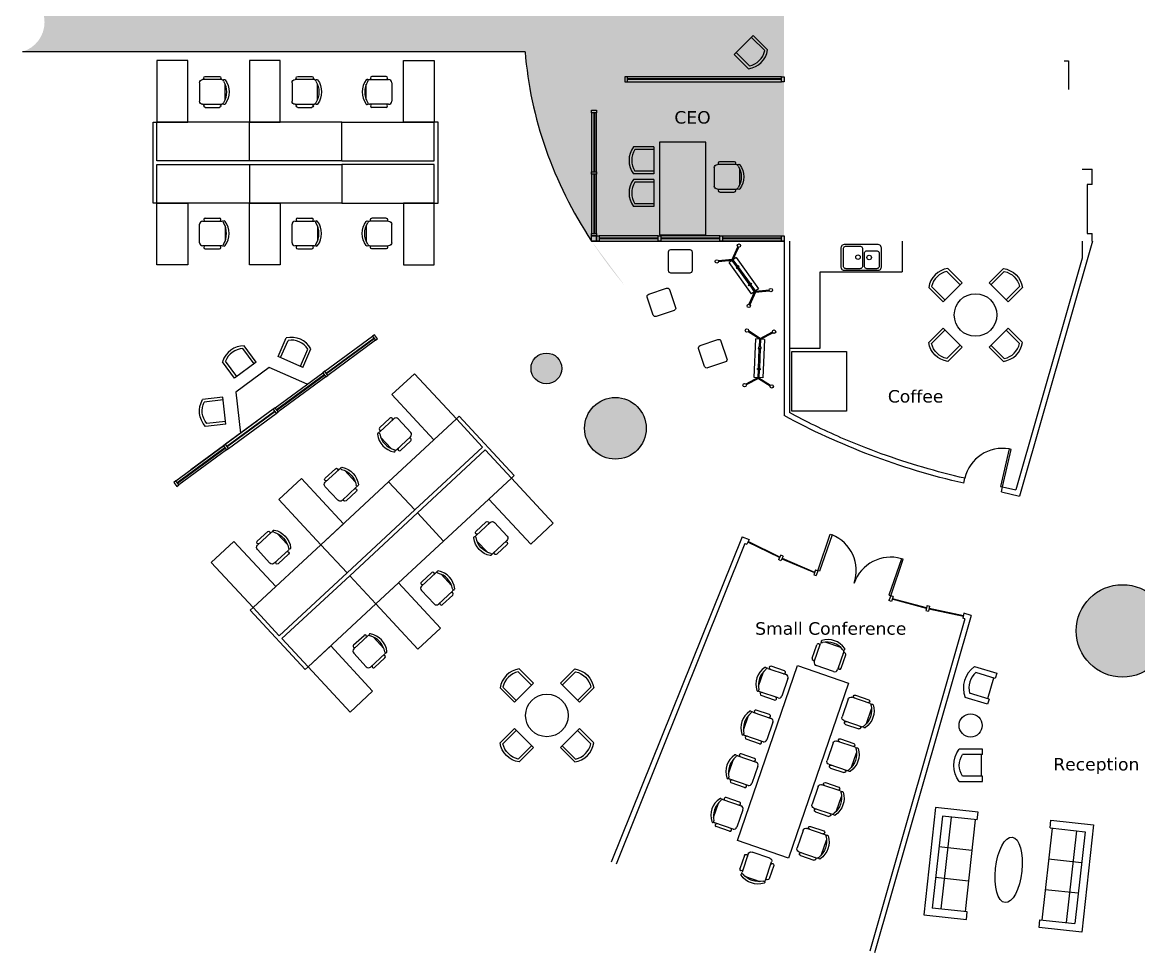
# Model space of a CAD drawing. Header units: inches. Extents: x -869 to 827, y -725 to 725.
# Drawn here: x -869 to 0, y -725 to 0 of the extents above; entities that cross this region are included whole.
import ezdxf
from ezdxf.enums import TextEntityAlignment as Align

# ---------------------------------------------------------------- set-up
doc = ezdxf.new("R2010")
doc.units = ezdxf.units.IN
doc.header["$LTSCALE"] = 48
doc.header["$MEASUREMENT"] = 0
doc.layers.get('0').update_dxf_attribs({"linetype": 'CONTINUOUS'})
for name, color, linetype in [('A-door', 3, 'CONTINUOUS'), ('A-eqpt', 181, 'CONTINUOUS'), ('A-flor-patn', 5, 'CONTINUOUS'), ('A-mlwk', 30, 'CONTINUOUS'), ('A-note', 7, 'CONTINUOUS'), ('A-plbg-fixt', 3, 'CONTINUOUS'), ('A-wall', 1, 'CONTINUOUS')]:
    doc.layers.add(name, color=color, linetype=linetype)
for name, color, linetype, true_color in [('A-flor-fill', 7, 'CONTINUOUS', 0xe8eafd), ('A-furn', 7, 'CONTINUOUS', 0x007300), ('A-furn-glass', 7, 'CONTINUOUS', 0x009494), ('A-furn-syst', 7, 'CONTINUOUS', 0x850000)]:
    doc.layers.add(name, color=color, linetype=linetype, true_color=true_color)
doc.styles.add('Title', font='verdana.ttf')

# ---------------------------------------------------------------- blocks, each defined once
blk = doc.blocks.new('Sofa')
at = {"linetype": 'Continuous'}
for p, q in [((-36.000027, -34.00000000000394), (-36.000027, -6.597081427743511)), ((-12.00002000000001, -32.44210000000393), (-12.00003, -6.597100000003898)), ((11.99997, -32.44210000000393), (11.99997999999999, -6.597100000003898)), ((35.99997999999999, -34.00000000000394), (35.99997999999999, -6.597109286132735)), ((-35.999844, -13.38190000000397), (35.99979999999999, -13.38190000000397)), ((-36.000027, -32.44210000000393), (35.99997999999999, -32.44210000000393))]:
    blk.add_line(p, q, dxfattribs=at)
blk.add_line((-36.00002700000001, -6.597081427743512), (35.99997999999999, -6.597109286132738))
blk.add_lwpolyline([(-36.000027, -34.00000000000394), (-42.000027, -34.00000000000394), (-42.000027, -0.5970791062108489), (41.99998000000001, -0.5971116076644986), (41.99997999999999, -34.00000000000394), (35.99997999999999, -34.00000000000394)], dxfattribs=at)
blk = doc.blocks.new('OfficeChair')
at = {"color": 0}
for p, q in [((-9.599999999999909, 2.400000000000091), (-9.599999999999909, 17.40000000000009)), ((-5.952091793397813, 19.79999999999995), (5.952091793397813, 19.79999999999995)), ((9.599999999999909, 17.40000000000009), (9.599999999999909, 2.400000000000091)), ((-12, 4.400000000000091), (-12, 15.40000000000009)), ((12, 4.400000000000091), (12, 15.40000000000009)), ((7.199999999999818, 0), (-7.199999999999818, 0))]:
    blk.add_line(p, q, dxfattribs=at)
for centre, radius, start, end in [((-8.93427515625126, 19.21854397323614), 0.8634848993067097, 126.1745029890212, 306.1745029890212), ((-7.199999999999818, 17.40000000000009), 2.4, 153.7164312021626, 180), ((0, 7), 16, 53.8254970109788, 126.1745029890212), ((0, 5.258873381212197), 15.71215325983861, 57.57575250459609, 122.4242474954039), ((8.93427515625126, 19.21854397323614), 0.8634848993067097, 233.8254970109788, 53.8254970109788), ((7.199999999999818, 17.40000000000009), 2.4, 0, 26.28356879783745), ((-10.80000000000018, 15.40000000000009), 1.2, 0, 180), ((10.80000000000018, 15.40000000000009), 1.2, 0, 180), ((-10.80000000000018, 4.400000000000091), 1.2, 180, 0), ((-7.199999999999818, 2.400000000000091), 2.4, 180, 270), ((7.199999999999818, 2.400000000000091), 2.4, 270, 0), ((10.80000000000018, 4.400000000000091), 1.2, 180, 0)]:
    blk.add_arc(centre, radius, start, end, dxfattribs=at)
blk = doc.blocks.new('CoffeeChair')
at = {"linetype": 'Continuous'}
for p, q in [((-10.49999999978263, -6.756363620752381e-05), (-10.50010151138667, 15.77575360218032)), ((-8.399999999825923, -5.405090894328168e-05), (-8.400094464599533, 14.68062594878722)), ((8.399999999826377, 5.405090894328168e-05), (8.399905535052767, 14.68073405060511)), ((10.49999999978286, 6.756363620752381e-05), (10.4998984887593, 15.77579851126859)), ((10.49999999978286, 6.756363620752381e-05), (-10.49999999978263, -6.756363620752381e-05))]:
    blk.add_line(p, q, dxfattribs=at)
for radius, start, end in [(17.54929558892543, 53.25083670738347, 126.7494083498814), (15.44929558892548, 57.06374148575811, 122.9369358688072)]:
    blk.add_arc((-7.144025016714295e-05, 1.714205174906283), radius, start, end, dxfattribs=at)
blk = doc.blocks.new('Armchair')
at = {"linetype": 'Continuous'}
for p, q in [((-8.400000000000091, -1.090599999999995), (-8.400000000000091, 14.68068000000017)), ((8.400000000000091, -1.090599999999995), (8.400000000000091, 14.68068000000017)), ((-8.400000000000091, 0), (8.400000000000091, 0))]:
    blk.add_line(p, q, dxfattribs=at)
for points in [[(-8.399999999999864, -1.090600000000222), (-12.59999999999991, -1.090600000000222), (-12.59999999999991, 17.10940000000005)], [(12.60000000000014, 17.10940000000005), (12.60000000000014, -1.090600000000222), (8.400000000000091, -1.090600000000222)]]:
    blk.add_lwpolyline(points, dxfattribs=at)
for centre, radius, start, end in [((1.415871179233363e-05, 0.7710485230256836), 20.63253188985312, 52.36092215948872, 127.6390757890341), ((6.040997072886967e-05, 1.71420517533079), 15.44929558892548, 57.0634328084535, 122.9366271914925)]:
    blk.add_arc(centre, radius, start, end, dxfattribs=at)
blk = doc.blocks.new('Sink')
for points in [[(-13, 20.5), (13, 20.5), (13.64701334635447, 20.41477457682299), (14.25, 20.1650390625), (14.76774088541697, 19.76774088541674), (15.1650390625, 19.25), (15.41477457682322, 18.64701334635424), (15.5, 18), (15.5, 2.5), (15.41477457682322, 1.852986653645985), (15.1650390625, 1.25), (14.76774088541697, 0.7322591145834849), (14.25, 0.3349609375), (13.64701334635447, 0.08522542317723492), (13, 0), (-13, 0), (-13.64701334635447, 0.08522542317723492), (-14.25, 0.3349609375), (-14.76774088541697, 0.7322591145834849), (-15.1650390625, 1.25), (-15.41477457682322, 1.852986653645985), (-15.5, 2.5), (-15.5, 18), (-15.41477457682322, 18.64701334635424), (-15.1650390625, 19.25), (-14.76774088541697, 19.76774088541674), (-14.25, 20.1650390625), (-13.64701334635447, 20.41477457682299), (-13, 20.5)], [(-11.75, 19), (-1, 19), (-0.4823811848955302, 18.93182373046875), (0, 18.73203531901049), (0.4141845703125, 18.4141845703125), (0.7320353190107198, 18), (0.93182373046875, 17.51761881510424), (1, 17), (1, 3.5), (0.93182373046875, 2.982381184895985), (0.7320353190107198, 2.5), (0.4141845703125, 2.0858154296875), (0, 1.767964680989735), (-0.4823811848955302, 1.56817626953125), (-1, 1.5), (-11.75, 1.5), (-12.26761881510447, 1.56817626953125), (-12.75, 1.767964680989735), (-13.1641845703125, 2.0858154296875), (-13.48203531901072, 2.5), (-13.68182373046875, 2.982381184895985), (-13.75, 3.5), (-13.75, 17), (-13.68182373046875, 17.51761881510424), (-13.48203531901072, 18), (-13.1641845703125, 18.4141845703125), (-12.75, 18.73203531901049), (-12.26761881510447, 18.93182373046875), (-11.75, 19)], [(4.5, 15.5), (12, 15.5), (12.51761881510447, 15.43182373046875), (13, 15.23203531901049), (13.4141845703125, 14.9141845703125), (13.73203531901072, 14.5), (13.93182373046875, 14.01761881510424), (14, 13.5), (14, 3.5), (13.93182373046875, 2.982381184895985), (13.73203531901072, 2.5), (13.4141845703125, 2.0858154296875), (13, 1.767964680989735), (12.51761881510447, 1.56817626953125), (12, 1.5), (4.5, 1.5), (3.98238118489553, 1.56817626953125), (3.5, 1.767964680989735), (3.0858154296875, 2.0858154296875), (2.76796468098928, 2.5), (2.56817626953125, 2.982381184895985), (2.5, 3.5), (2.5, 13.5), (2.56817626953125, 14.01761881510424), (2.76796468098928, 14.5), (3.0858154296875, 14.9141845703125), (3.5, 15.23203531901049), (3.98238118489553, 15.43182373046875), (4.5, 15.5)]]:
    blk.add_lwpolyline(points)
for centre in [(-2.5, 10.5), (6.25, 10.25)]:
    blk.add_circle(centre, 1.75)
blk = doc.blocks.new('*U9')
at = {"layer": 'A-furn', "rotation": 71.06153186498028}
blk.add_blockref('OfficeChair', (-23.40146930598979, 8.029671185701659), dxfattribs=at)
at = {"layer": 'A-furn', "xscale": -1, "rotation": 251.0615318649803}
blk.add_blockref('OfficeChair', (23.40146930598991, -8.029671185701432), dxfattribs=at)
blk = doc.blocks.new('*U10')
at = {"layer": 'A-wall', "color": 0, "linetype": 'ByBlock', "lineweight": -2, "transparency": 16777216}
for p in [(35.05167461198751, 102.1537082385919), (23.36778307465834, 68.10247215906125), (11.68389153732917, 34.05123607953063), (0, 0)]:
    blk.add_blockref('*U9', p, dxfattribs=at)

msp = doc.modelspace()

# ---------------------------------------------------------------- hatches: boundary and pattern name
at = {"layer": 'A-flor-fill'}
h = msp.add_hatch(color=256, dxfattribs=at)
h.dxf.hatch_style = 1
h.paths.add_polyline_path([(408.8158924700983, 472.9522320462984, 1), (360.8158924700983, 472.9522320462984, 1)])
h.paths.add_polyline_path([(754.5341350955423, 50.68856842879995, 1), (826.5341350955423, 50.68856842879995, 1)])
h.paths.add_polyline_path([(632.8686503974168, -46.02776108874195, 1), (584.8686503974168, -46.02776108874195, 1)])
h.paths.add_polyline_path([(36.0436721281967, 363.7764024908893, 1), (-35.9563278718033, 363.7764024908893, 1)])
h.paths.add_polyline_path([(43.89659783454954, -299.3457783371796, 1), (19.89659783454954, -299.3457783371796, 1)])
h.paths.add_polyline_path([(288.4391062746909, -391.021444740064, 1), (264.4391062746909, -391.021444740064, 1)])
h.paths.add_polyline_path([(23.43432896479499, -474.1373541453172, 1), (-48.56567103520501, -474.1373541453172, 1)])
h.paths.add_polyline_path([(-383.4213211250612, -316.345926629165, 1), (-431.4213211250612, -316.345926629165, 1)])
h.paths.add_polyline_path([(-449.1458529578399, -269.7051908315782, 1), (-473.1458529578399, -269.7051908315782, 1)])
h.paths.add_polyline_path([(-414.535653006591, 305.5637762283341, 1), (-438.535653006591, 305.5637762283341, 1)])
h.paths.add_polyline_path([(-515.7269743435209, 264.2052791300912, 1), (-443.7269743435209, 264.2052791300912, 1)])
h = msp.add_hatch(color=256, dxfattribs=at)
h.dxf.hatch_style = 1
edge = h.paths.add_edge_path()
edge.add_line((-275.9563377156891, 170.4885437856667), (-426.0436721281975, 170.5269813001246))
edge.add_ellipse((1.328600204087252, 0.0368785408986696), major_axis=(-480.0000003665182, 0), ratio=0.7801877187911285, start_angle=332.9183807886959, end_angle=356.4781850931019)
edge.add_line((-477.7649116826995, 23.04126902492704), (-869.2843524685622, 23.04126911134176))
edge.add_arc((-876, 8.740357770875562e-08), 24, 0, 73.75061869493283, ccw=False)
edge.add_arc((-876, -8.74035812614693e-08), 24, -73.75061869493283, 4.173214165348327e-07, ccw=False)
edge.add_line((-869.2843524685622, -23.04126911134177), (-477.7590840083944, -23.04126919775763))
edge.add_ellipse((1.328600204087252, 0.0368785408986696), major_axis=(-480.0000003665182, 0), ratio=0.7801877187911285, start_angle=363.5331209494697, end_angle=387.0942941384804)
edge.add_line((-425.9953198616619, -170.5269813000969), (-276.043681963183, -170.5653840625438))
edge.add_line((-276.043681963183, -170.5653840625438), (-275.9563377156891, 170.4885437856667))

# ---------------------------------------------------------------- linework, layer by layer
at = {"layer": 'A-door'}
for points in [[(-99.22216011032924, -332.771351300175), (-100.683776714633, -332.434191246158), (-107.4269777949698, -361.6665233322258), (-105.965361190666, -362.0036833862428)], [(-240.1437525011352, -398.864429487202), (-238.7249509978215, -399.3512583012575), (-248.4615272789297, -427.7272883675332), (-249.8803287822435, -427.2404595534776)], [(-183.3207965756297, -418.361908295708), (-184.7395980789439, -417.8750794816524), (-194.4761743600521, -446.2511095479281), (-193.0573728567379, -446.7379383619837)]]:
    msp.add_lwpolyline(points, close=True, dxfattribs=at)
for centre, start, end in [((-105.965361190666, -362.0036833862428), 79.87285339840157, 167.0104481722672), ((-249.8803287822435, -427.2404595534776), 341.0615318649882, 68.19912663892514), ((-193.0573728567379, -446.7379383619837), 73.92393709113561, 161.0615318649882)]:
    msp.add_arc(centre, 30.03747659175118, start, end, dxfattribs=at)
at = {"layer": 'A-eqpt'}
msp.add_lwpolyline([(-270.0146629477022, -256.5993171414934), (-227.3284944064617, -256.5993171414934), (-227.3284944064617, -302.9885074203935), (-270.0146629477022, -302.9885074203935)], close=True, dxfattribs=at)
at = {"layer": 'A-flor-patn'}
for p, q in [((-477.7590840083944, -23.04126919775763), (-869.2843524685622, -23.04126911134176)), ((-425.9953198616619, -170.5269813000969), (-276.043681963183, -170.5653840625438))]:
    msp.add_line(p, q, dxfattribs=at)
for centre, radius in [((-461.1458529578399, -269.7051908315782), 12), ((-407.4213211250612, -316.345926629165), 24), ((-12.56567103520501, -474.1373541453172), 36)]:
    msp.add_circle(centre, radius, dxfattribs=at)
msp.add_ellipse((1.328600204087252, 0.0368785408986696), major_axis=(-480.0000003665182, 0), ratio=0.7801877187911285, start_param=6.344849900619021, end_param=6.756069948399871, dxfattribs=at)
at = {"layer": 'A-furn'}
for p, q in [((-692.4357864177382, -78.0000000151058), (-764.4357864177546, -78.0000000151058)), ((-620.4357864177218, -78.0000000151058), (-692.4357864177382, -78.0000000151058)), ((-692.4357864177382, -108.0000000151049), (-692.4357864177382, -78.0000000151058)), ((-620.4357864177218, -108.0000000151049), (-620.4357864177218, -78.0000000151058)), ((-620.4357864177218, -78.0000000151058), (-548.4357864177055, -78.0000000151058)), ((-620.4357864177218, -108.0000000151049), (-620.4357864177218, -78.0000000151058)), ((-692.4357864177382, -111.0000000151049), (-692.4357864177382, -141.000000015104)), ((-620.4357864177218, -111.0000000151049), (-620.4357864177218, -141.000000015104)), ((-620.4357864177218, -111.0000000151049), (-620.4357864177218, -141.000000015104)), ((-692.4357864177382, -141.000000015104), (-764.4357864177546, -141.000000015104)), ((-620.4357864177218, -141.000000015104), (-692.4357864177382, -141.000000015104)), ((-620.4357864177218, -141.000000015104), (-548.4357864177055, -141.000000015104)), ((-316.535433522637, -184.8296475071957), (-312.1084469564503, -175.0499479063712)), ((-315.8521770259877, -185.1389379205407), (-311.4251904598013, -175.3592383197158)), ((-316.535433522637, -184.8296475071957), (-327.218395101424, -185.8856144790784)), ((-316.4616586294155, -185.5760101972674), (-327.1446202082029, -186.6319771691492)), ((-313.4142506122757, -183.3906488136345), (-318.8995850431274, -187.3242993041731)), ((-301.4166939740649, -211.7035634412898), (-318.8995850431274, -187.3242993041731)), ((-316.4616586294155, -185.5760101972674), (-315.8521770259877, -185.1389379205407)), ((-312.850858120366, -190.6111419159747), (-316.4616586294155, -185.5760101972674)), ((-315.8521770259877, -185.1389379205407), (-312.2413765169381, -190.174069639248)), ((-313.4142506122757, -183.3906488136345), (-295.9313595432141, -207.7699129507512)), ((-311.6526608234431, -190.9950125448977), (-302.5688021594706, -203.6621274332997)), ((-303.178283762898, -204.0991997100264), (-312.2621424268709, -191.4320848216244)), ((-298.9787675603529, -209.9552743343836), (-302.5895680694025, -204.9201426156758)), ((-301.9800864659746, -204.4830703389493), (-298.3692859569251, -209.5182020576572)), ((-295.9313595432141, -207.7699129507512), (-301.4166939740649, -211.7035634412898)), ((-298.3692859569251, -209.5182020576572), (-287.6863243781377, -208.4622350857744)), ((-298.9787675603529, -209.9552743343836), (-303.4057541265388, -219.734973935208)), ((-298.295511063704, -210.2645647477282), (-302.7224976298899, -220.0442643485526)), ((-298.3692859569251, -209.5182020576572), (-298.9787675603529, -209.9552743343836)), ((-298.295511063704, -210.2645647477282), (-287.6125494849166, -209.2085977758456)), ((-295.0643131161578, -246.9130520594615), (-304.1179656138179, -241.1448538320092)), ((-294.6613192540017, -246.2805206791609), (-303.7149717516622, -240.5123224517097)), ((-294.6613192540017, -246.2805206791609), (-285.1390868061344, -241.3239267328768)), ((-294.3150279410493, -246.9457892915079), (-284.792795493182, -241.9891953452234)), ((-299.37094309846, -276.7535101356289), (-298.0614538165942, -246.7821031312744)), ((-291.3178872406138, -247.0767382196948), (-298.0614538165942, -246.7821031312744)), ((-295.334766357952, -253.1031479217952), (-295.0643131161578, -246.9130520594615)), ((-295.0643131161578, -246.9130520594615), (-294.3150279410493, -246.9457892915079)), ((-294.3150279410493, -246.9457892915079), (-294.5854811828431, -253.1358851538419)), ((-291.3178872406138, -247.0767382196948), (-292.6273765224801, -277.0481452240488)), ((-296.0592536523664, -269.6851114942033), (-295.3788618618169, -254.112399629073)), ((-294.6295766867079, -254.1451368611199), (-295.3099684772574, -269.7178487262497)), ((-296.3738023980241, -276.8844590638157), (-305.8960348458909, -281.8410530100998)), ((-296.0275110850712, -277.5497276761623), (-305.5497435329389, -282.5063216224462)), ((-292.6273765224801, -277.0481452240488), (-299.37094309846, -276.7535101356289)), ((-296.3738023980241, -276.8844590638157), (-296.1033491562303, -270.6943632014813)), ((-295.6245172229155, -276.9171962958621), (-296.3738023980241, -276.8844590638157)), ((-296.0275110850712, -277.5497276761623), (-286.9738585874115, -283.3179259036137)), ((-295.3540639811213, -270.727100433528), (-295.6245172229155, -276.9171962958621)), ((-295.6245172229155, -276.9171962958621), (-286.570864725255, -282.6853945233138)), ((-584.0537336786916, -357.9720448033002), (-531.2896694370769, -308.9827242863844)), ((-541.1880782264012, -404.1406010147013), (-488.4240139847864, -355.1512804977855)), ((-584.0537336786916, -357.9720448033002), (-636.8177979203064, -406.9613653202159)), ((-563.6415167966485, -379.957071570634), (-584.0537336786916, -357.9720448033002)), ((-563.6415167966485, -379.957071570634), (-584.0537336786916, -357.9720448033002)), ((-561.6002951084441, -382.1555742473675), (-541.1880782264012, -404.1406010147013)), ((-561.6002951084441, -382.1555742473675), (-541.1880782264012, -404.1406010147013)), ((-636.8177979203064, -406.9613653202159), (-689.5818621619211, -455.9506858371317)), ((-616.4055810382633, -428.9463920875498), (-636.8177979203064, -406.9613653202159)), ((-541.1880782264012, -404.1406010147013), (-593.952142468016, -453.1299215316171)), ((-614.364359350059, -431.1448947642832), (-593.952142468016, -453.1299215316171)), ((-593.952142468016, -453.1299215316171), (-646.7162067096307, -502.1192420485329)), ((-312.4269552134617, -637.4923294751258), (-265.6291041566616, -501.1058636081158)), ((-265.6291041566616, -501.1058636081158), (-225.9026620638757, -514.7370704016665)), ((-225.9026620638757, -514.7370704016665), (-272.7005131206762, -651.123536268677)), ((-272.7005131206762, -651.123536268677), (-312.4269552134617, -637.4923294751258))]:
    msp.add_line(p, q, dxfattribs=at)
for points in [[(-740.4357864177537, -78.0000000151058), (-740.4357864177537, -30.00000001510489), (-764.4357864177546, -30.00000001510489), (-764.4357864177546, -78.0000000151058)], [(-668.4357864177373, -78.0000000151058), (-668.4357864177373, -30.00000001510489), (-692.4357864177382, -30.00000001510489), (-692.4357864177382, -78.0000000151058)], [(-572.4357864177064, -78.0000000151058), (-572.4357864177064, -30.00000001510489), (-548.4357864177055, -30.00000001510489), (-548.4357864177055, -78.0000000151058)], [(-337.0436721281976, -93.5269813001255), (-373.0436721281976, -93.5269813001255), (-373.0436721281976, -165.5269813001246), (-337.0436721281976, -165.5269813001246)], [(-740.4357864177537, -141.000000015104), (-740.4357864177537, -189.0000000151049), (-764.4357864177546, -189.0000000151049), (-764.4357864177546, -141.000000015104)], [(-668.4357864177373, -141.000000015104), (-668.4357864177373, -189.0000000151049), (-692.4357864177382, -189.0000000151049), (-692.4357864177382, -141.000000015104)], [(-572.4357864177064, -141.000000015104), (-572.4357864177064, -189.0000000151049), (-548.4357864177055, -189.0000000151049), (-548.4357864177055, -141.000000015104)], [(-311.0409558540478, -190.5563458449433), (-311.6296715475428, -189.7354029392936), (-313.4625630897613, -191.0498086159291), (-312.8738473962662, -191.8707515215785)], [(-301.9570971900744, -203.2234607333453), (-301.3683814965793, -204.0444036389949), (-303.2012730387974, -205.35880931563), (-303.7899887322933, -204.5378664099808)], [(-293.8775581474597, -254.1779935173577), (-293.8334626435953, -253.1687418100801), (-296.0867848971998, -253.0702912655572), (-296.1308804010641, -254.0795429728355)], [(-548.877690850945, -325.3124977920199), (-581.5372378622154, -290.136454964284), (-563.9492164483472, -273.8066814586485), (-531.2896694370769, -308.9827242863844)], [(-294.5579499380087, -269.7507053824877), (-294.6020454418735, -270.7599570897655), (-296.855367695478, -270.6615065452436), (-296.8112721916136, -269.6522548379653)], [(-619.229776506438, -390.6315918145804), (-651.8893235177085, -355.4555489868445), (-669.4773449315768, -371.7853224924801), (-636.8177979203064, -406.9613653202159)], [(-506.0120353986546, -371.481054003421), (-473.3524883873843, -406.6570968311569), (-455.7644669735161, -390.3273233255214), (-488.4240139847864, -355.1512804977855)], [(-671.9938407480529, -439.6209123314961), (-704.6533877593232, -404.4448695037604), (-722.2414091731915, -420.7746430093958), (-689.5818621619211, -455.9506858371317)], [(-576.3641210541476, -436.8001480259816), (-543.7045740428773, -471.9761908537174), (-561.2925954567455, -488.3059643593529), (-593.952142468016, -453.1299215316171)], [(-629.1281852957625, -485.7894685428973), (-596.4686382844922, -520.9655113706332), (-614.0566596983604, -537.2952848762687), (-646.7162067096307, -502.1192420485329)]]:
    msp.add_lwpolyline(points, close=True, dxfattribs=at)
at = {"layer": 'A-furn', "flags": 128}
for points in [[(-364.2025419939432, -177.1206666860614), (-349.5231546401419, -177.1207611425173, -0.4142135623731023), (-347.6959270746979, -178.9480122231867), (-347.6960215311537, -193.627399576988, -0.41421356237309), (-349.5232726118234, -195.4546271424322), (-364.2026599656247, -195.4545326859763, -0.4142135623731014), (-366.0298875310687, -193.627281605307), (-366.0297930746128, -178.9478942515057, -0.4142135623730911)], [(-381.5184085297806, -211.9328652441613), (-367.6217013190735, -207.2036008413454, -0.4142135623731023), (-365.3032048490181, -208.344732387691), (-360.573940446202, -222.2414395983981, -0.41421356237309), (-361.7150719925476, -224.5599360684539), (-375.6117792032551, -229.2892004712701, -0.4142135623731014), (-377.9302756733105, -228.1480689249245), (-382.6595400761266, -214.2513617142172, -0.4142135623730911)], [(-341.5133055014267, -251.9379682725153), (-327.6165982907196, -247.2087038696993, -0.4142135623731023), (-325.2981018206642, -248.3498354160449), (-320.568837417848, -262.246542626752, -0.41421356237309), (-321.7099689641936, -264.5650390968078), (-335.6066761749012, -269.294303499624, -0.4142135623731014), (-337.9251726449565, -268.1531719532784), (-342.6544370477727, -254.2564647425711, -0.4142135623730911)]]:
    msp.add_lwpolyline(points, format="xyb", close=True, dxfattribs=at)
at = {"layer": 'A-furn'}
for centre, radius in [((-311.245158660799, -174.0521887674831), 1.319390003237898), ((-328.4403491171638, -186.3832271437695), 1.319390003237898), ((-286.3905954691768, -208.7109851111545), 1.319390003237898), ((-303.5857859255416, -221.0420234874409), 1.319390003237898), ((-304.9833182698799, -240.1488845748081), 1.319390003237898), ((-283.8438757999788, -241.0724939780948), 1.319390003237898), ((-306.8449545390945, -282.7577543772281), 1.319390003237898), ((-285.705512069193, -283.6813637805151), 1.319390003237898), ((-130.7749187596746, -547.7662875327505), 9)]:
    msp.add_circle(centre, radius, dxfattribs=at)
msp.add_ellipse((-101.1730184284082, -660.2397440734482), major_axis=(-2.786133200030399, -25.52232042262822), ratio=0.4018112649245928, dxfattribs=at)
at = {"layer": 'A-furn-glass'}
for p, q in [((-278.043672128199, -44.27698130012323), (-398.0436721281976, -44.27698130012459)), ((-278.043672128199, -44.77698130012323), (-398.0436721281976, -44.77698130012459)), ((-424.2936721281976, -70.52698130012459), (-424.2936721281976, -116.5269813001246)), ((-423.7936721281976, -70.52698130012459), (-423.7936721281976, -116.5269813001246)), ((-424.2936721281976, -118.5269813001246), (-424.2936721281976, -164.5269813001246)), ((-423.7936721281976, -118.5269813001246), (-423.7936721281976, -164.5269813001246)), ((-374.0436721281976, -168.2769813001246), (-420.0436721281976, -168.2769813001246)), ((-374.0436721281976, -168.7769813001246), (-420.0436721281976, -168.7769813001246)), ((-326.0436721281976, -168.2769813001246), (-372.0436721281976, -168.2769813001246)), ((-326.0436721281976, -168.7769813001246), (-372.0436721281976, -168.7769813001246)), ((-278.0436721281976, -168.2769813001241), (-324.0436721281976, -168.2769813001246)), ((-278.0436721281976, -168.7769813001241), (-324.0436721281976, -168.7769813001246)), ((-632.7193540450353, -273.2792717608311), (-595.677470364672, -246.0047625368245)), ((-632.4228919882526, -273.6819009312696), (-595.3810083078893, -246.4073917072631)), ((-671.3717544071542, -301.7396292119677), (-634.3298707267904, -274.4651199879615)), ((-671.0752923503715, -302.1422583824067), (-634.0334086700082, -274.8677491584001)), ((-710.0241547692731, -330.1999866631049), (-672.9822710889089, -302.925477439099)), ((-709.7276927124899, -330.6026158335433), (-672.6858090321261, -303.3281066095376)), ((-748.676555131392, -358.6603441142418), (-711.6346714510273, -331.3858348902356)), ((-748.3800930746088, -359.0629732846803), (-711.338209394245, -331.7884640606742)), ((-279.6168649549813, -417.0669222319062), (-304.2060822243002, -405.0177344910825)), ((-279.3968503918332, -416.6179304814221), (-303.9860676611521, -404.5687427405984)), ((-277.8056691753317, -417.9460546581972), (-252.445684565298, -428.7423974048771)), ((-277.6098169503231, -417.4860091104966), (-252.2498323402894, -428.2823518571765)), ((-165.2338970757824, -456.5724461437853), (-191.8799302614479, -449.5241306291853)), ((-165.1060363447472, -456.0890708925994), (-191.7520695304126, -449.0407553779993)), ((-163.2645048170175, -456.9905347782803), (-136.4576562873407, -462.5767144243665)), ((-163.1625028480104, -456.5010497444757), (-136.3556543183335, -462.0872293905619))]:
    msp.add_line(p, q, dxfattribs=at)
at = {"layer": 'A-furn-syst'}
for p, q in [((-278.043672128199, -42.52698130012323), (-398.0436721281976, -42.52698130012459)), ((-398.0436721281976, -46.52698130012459), (-278.043672128199, -46.52698130012459)), ((-767.43578641776, -141.000000015104), (-767.43578641776, -78.0000000151058)), ((-767.43578641776, -78.0000000151058), (-764.43578641776, -78.0000000151058)), ((-764.43578641776, -108.0000000151067), (-764.4357864177596, -78.0000000151058)), ((-545.4357864177, -78.0000000151058), (-548.4357864177, -78.0000000151058)), ((-548.4357864177, -108.0000000151067), (-548.4357864177005, -78.0000000151058)), ((-545.4357864177, -141.000000015104), (-545.4357864177, -78.0000000151058)), ((-426.0436721281976, -70.52698130012459), (-426.0436721281976, -116.5269813001246)), ((-422.0436721281976, -116.5269813001246), (-422.0436721281976, -70.52698130012459)), ((-692.4357864177596, -108.0000000151067), (-764.43578641776, -108.0000000151067)), ((-764.4357864177546, -141.000000015104), (-764.4357864177546, -111.0000000151049)), ((-764.4357864177546, -111.0000000151049), (-692.4357864177382, -111.0000000151049)), ((-620.4357864177432, -108.0000000151067), (-692.4357864177437, -108.0000000151067)), ((-692.4357864177382, -111.0000000151049), (-620.4357864177218, -111.0000000151049)), ((-620.4357864177005, -108.0000000151067), (-548.4357864177, -108.0000000151067)), ((-548.4357864177055, -111.0000000151049), (-620.4357864177218, -111.0000000151049)), ((-548.4357864177055, -141.000000015104), (-548.4357864177055, -111.0000000151049)), ((-426.0436721281976, -118.5269813001246), (-426.0436721281976, -164.5269813001246)), ((-422.0436721281976, -164.5269813001246), (-422.0436721281976, -118.5269813001246)), ((-764.43578641776, -141.000000015104), (-767.43578641776, -141.000000015104)), ((-548.4357864177, -141.000000015104), (-545.4357864177, -141.000000015104)), ((-374.0436721281976, -166.5269813001246), (-420.0436721281976, -166.5269813001246)), ((-420.0436721281976, -170.5269813001246), (-374.0436721281976, -170.5269813001246)), ((-326.0436721281976, -166.5269813001246), (-372.0436721281976, -166.5269813001246)), ((-372.0436721281976, -170.5269813001246), (-326.0436721281976, -170.5269813001246)), ((-324.0436721281976, -166.5269813001246), (-278.0436721281976, -166.5269813001241)), ((-278.0436721281976, -170.5269813001241), (-324.0436721281976, -170.5269813001246)), ((-633.7569712437748, -271.8700696642954), (-596.7150875634111, -244.5955604402889)), ((-594.3433911091497, -247.8165938037989), (-631.385274789513, -275.091103027805)), ((-672.4093716058933, -300.3304271154318), (-635.36748792553, -273.0559178914259)), ((-632.9957914712686, -276.276951254936), (-670.0376751516324, -303.5514604789421)), ((-674.0198882876484, -301.5162753425636), (-711.0617719680122, -328.7907845665693)), ((-686.106755473776, -310.4160217324077), (-738.0480722573766, -348.6612129312659)), ((-708.6900755137513, -332.0118179300791), (-671.648191833387, -304.7373087060728)), ((-529.0911667603394, -306.9415025981762), (-531.2896694370728, -308.9827242863806)), ((-510.8774525550285, -330.9677510537159), (-531.2896694370731, -308.982724286381)), ((-486.225511308049, -353.1100588095774), (-529.0911667603394, -306.9415025981762)), ((-749.7141723301306, -357.2511420177054), (-712.6722886497673, -329.9766327936995)), ((-710.3005921955059, -333.1976661572098), (-747.3424758758697, -360.4721753812171)), ((-563.6415167966317, -379.9570715706207), (-510.8774525550285, -330.9677510537159)), ((-508.8362308668294, -333.1662537304517), (-561.6002951084441, -382.1555742473675)), ((-488.4240139847864, -355.1512804977855), (-508.8362308668294, -333.1662537304517)), ((-488.4240139847824, -355.1512804977818), (-486.225511308049, -353.1100588095774)), ((-563.641516796663, -379.9570715706498), (-616.4055810382662, -428.9463920875548)), ((-614.364359350059, -431.1448947642832), (-561.6002951084441, -382.1555742473675)), ((-616.4055810382778, -428.9463920875655), (-669.1696452798809, -477.9357126044706)), ((-667.1284235916738, -480.134215281199), (-614.364359350059, -431.1448947642832)), ((-691.7803648386586, -457.9919075253397), (-689.5818621619252, -455.9506858371353)), ((-648.9147093863681, -504.1604637367409), (-691.7803648386586, -457.9919075253397)), ((-669.1696452798809, -477.9357126044706), (-689.5818621619247, -455.9506858371351)), ((-646.7162067096307, -502.1192420485329), (-667.1284235916738, -480.134215281199)), ((-646.7162067096348, -502.1192420485365), (-648.9147093863681, -504.1604637367409))]:
    msp.add_line(p, q, dxfattribs=at)
for points in [[(-400.0436721281976, -42.52698130012459), (-400.0436721281976, -46.52698130012459), (-398.0436721281976, -46.52698130012459), (-398.0436721281976, -42.52698130012459)], [(-276.043672128199, -42.52698130012345), (-276.043672128199, -46.52698130012345), (-278.043672128199, -46.52698130012345), (-278.043672128199, -42.52698130012345)], [(-426.0436721281976, -68.52698130012459), (-422.0436721281976, -68.52698130012459), (-422.0436721281976, -70.52698130012459), (-426.0436721281976, -70.52698130012459)], [(-426.0436721281976, -116.5269813001246), (-422.0436721281976, -116.5269813001246), (-422.0436721281976, -118.5269813001246), (-426.0436721281976, -118.5269813001246)], [(-426.0436721281976, -164.5269813001246), (-422.0436721281976, -164.5269813001246), (-422.0436721281976, -166.5269813001246), (-426.0436721281976, -166.5269813001246)], [(-426.0436721281976, -166.5269813001246), (-422.0436721281976, -166.5269813001246), (-422.0436721281976, -170.5269813001246), (-426.0436721281976, -170.5269813001246)], [(-420.0436721281976, -166.5269813001246), (-420.0436721281976, -170.5269813001246), (-422.0436721281976, -170.5269813001246), (-422.0436721281976, -166.5269813001246)], [(-372.0436721281976, -166.5269813001246), (-372.0436721281976, -170.5269813001246), (-374.0436721281976, -170.5269813001246), (-374.0436721281976, -166.5269813001246)], [(-324.0436721281976, -166.5269813001246), (-324.0436721281976, -170.5269813001246), (-326.0436721281976, -170.5269813001246), (-326.0436721281976, -166.5269813001246)], [(-276.0436721281976, -166.5269813001241), (-276.0436721281976, -170.5269813001241), (-278.0436721281976, -170.5269813001241), (-278.0436721281976, -166.5269813001241)], [(-596.7150875634111, -244.5955604402889), (-594.3433911091497, -247.8165938037989), (-592.732874427395, -246.6307455766689), (-595.104570881656, -243.4097122131586)], [(-635.36748792553, -273.0559178914259), (-632.9957914712686, -276.276951254936), (-631.385274789513, -275.091103027805), (-633.7569712437748, -271.8700696642954)], [(-674.0198882876484, -301.5162753425636), (-671.648191833387, -304.7373087060728), (-670.0376751516324, -303.5514604789421), (-672.4093716058933, -300.3304271154318)], [(-712.6722886497673, -329.9766327936995), (-710.3005921955059, -333.1976661572098), (-708.6900755137513, -332.0118179300791), (-711.0617719680122, -328.7907845665693)], [(-751.3246890118858, -358.4369902448364), (-748.9529925576244, -361.6580236083469), (-747.3424758758697, -360.4721753812171), (-749.7141723301306, -357.2511420177054)]]:
    msp.add_lwpolyline(points, close=True, dxfattribs=at)
at = {"layer": 'A-furn-syst', "flags": 128}
msp.add_lwpolyline([(-647.4543551116576, -281.9556642812709), (-677.0003378829592, -269.0257121606792), (-702.9709962747597, -288.1483077601079), (-699.3956718952581, -320.2008554801291)], dxfattribs=at)
at = {"layer": 'A-furn-syst'}
for centre in [(-126.9395255157669, -228.0902328780094), (-460.7638363446022, -539.9497909448137)]:
    msp.add_circle(centre, 16.60742234364716, dxfattribs=at)
at = {"layer": 'A-mlwk'}
for p, q in [((-184.0436721281962, -170.5269813001241), (-184.0436721281935, -194.5269813001341)), ((-248.0436721281967, -253.8353449000024), (-248.0436721281967, -194.5269813001341)), ((-248.0436721281967, -194.5269813001341), (-184.0436721281935, -194.5269813001341)), ((-272.0436721281962, -253.8353449000024), (-248.0436721281967, -253.8353449000024))]:
    msp.add_line(p, q, dxfattribs=at)
at = {"layer": 'A-wall'}
for p, q in [((-58.04367212819761, -30.02698130012413), (-54.54367212819761, -30.02698130012413)), ((-54.54367212819761, -30.02698130012413), (-54.54367212819761, -52.52698130012413)), ((-44.04367212819761, -114.5269813001241), (-36.04367212819761, -114.5269813001241)), ((-36.04367212819761, -126.5269813001241), (-36.04367212819761, -114.5269813001241)), ((-40.04367212819761, -126.5269813001241), (-40.04367212819761, -164.5269813001241)), ((-36.04367212819761, -126.5269813001241), (-40.04367212819761, -126.5269813001241)), ((-40.04367212819761, -164.5269813001241), (-36.04367212819761, -164.5269813001241)), ((-36.04367212819761, -170.5269813001241), (-36.04367212819761, -164.5269813001241)), ((-275.9563278718038, -170.5269813001241), (-275.9563278718038, -306.4511781661545)), ((-271.9563278718038, -170.5269813001241), (-271.9563278718038, -304.0758993790873)), ((-271.9563278718038, -170.5269813001241), (-271.9563278718038, -304.0758993790873)), ((-35.95632787180375, -170.5269813001241), (-92.85433864634524, -369.1336206140945)), ((-43.95632787180375, -170.5269813001244), (-43.95632787180375, -183.9275974498266)), ((-43.95632787180375, -183.9275974498266), (-95.65405138760616, -364.3822563717611)), ((-136.0968948806817, -359.1585953216281), (-135.1976932767311, -355.2604823058937)), ((-106.8645627946157, -365.9017964019727), (-105.9653611906651, -362.0036833862382)), ((-105.9653611906651, -362.0036833862382), (-95.65405138760616, -364.3822563717611)), ((-106.8645627946162, -365.9017964019727), (-92.85433864634524, -369.1336206140945)), ((-308.7341458858205, -400.7742113155114), (-410.6267393428557, -654.3592779697849)), ((-306.5139049740332, -405.9771460925018), (-406.9151514984665, -655.8506249023862)), ((-308.7341458768283, -400.7742113653161), (-303.1667641378461, -403.0112317500988)), ((-306.5139049740332, -405.9771460925018), (-305.025385766216, -406.5752455172675)), ((-303.1667641378461, -403.0112317500988), (-305.025385766216, -406.5752455172675)), ((-278.6332521457246, -415.0433117460842), (-280.38046320109, -418.6415409672441)), ((-276.8341375351446, -415.916917273767), (-278.6332521457246, -415.0433117460842)), ((-276.8341375351446, -415.916917273767), (-278.5813485905102, -419.5151464949269)), ((-278.5813485905102, -419.5151464949269), (-280.3804632010901, -418.6415409672441)), ((-251.7011683270403, -426.6156807143598), (-253.0018930809279, -430.4064798267632)), ((-253.0018930809279, -430.4064798267632), (-251.1101577431764, -431.0555849121702)), ((-251.6973960758496, -426.6169750748252), (-252.9981208297378, -430.4077741872284)), ((-252.9981208297378, -430.4077741872284), (-251.1063854919861, -431.0568792726353)), ((-251.7011683270403, -426.6156807143598), (-249.8094329892888, -427.2647857997672)), ((-251.6973960758496, -426.6169750748252), (-249.8056607380982, -427.2660801602324)), ((-249.8094329892888, -427.2647857997672), (-251.1101577431764, -431.0555849121702)), ((-249.8076577811499, -427.2596121783563), (-251.1083972629995, -431.0504542135559)), ((-249.8056607380982, -427.2660801602324), (-251.1063854919861, -431.0568792726353)), ((-193.0573728567379, -446.7379383619837), (-194.3580976106255, -450.5287374743866)), ((-192.4663622728741, -451.177842559794), (-194.3580976106255, -450.5287374743866)), ((-191.1656375189864, -447.3870434473906), (-193.0573728567379, -446.7379383619837)), ((-191.1656375189864, -447.3870434473906), (-192.4663622728741, -451.177842559794)), ((-164.7549329670792, -454.3742956404415), (-165.5850004534505, -458.2872213959432)), ((-165.5850004534504, -458.2872213959433), (-163.6285375756996, -458.7022551391289)), ((-164.7549329670792, -454.3742956404415), (-162.7984700893283, -454.7893293836271)), ((-162.7984700893283, -454.7893293836271), (-163.6285375756996, -458.7022551391289)), ((-136.0460950705349, -460.3548114379344), (-136.7672155351393, -464.309132376994)), ((-130.2781285631931, -462.0072527743146), (-136.0460950705349, -460.3548114379344)), ((-135.2250671256743, -464.7509362216226), (-209.3894198792136, -723.626996329278)), ((-130.2781285631927, -462.0072527743146), (-205.5441088743191, -724.7286238868646)), ((-135.2250671256743, -464.7509362216226), (-136.7672155351393, -464.309132376994))]:
    msp.add_line(p, q, dxfattribs=at)
at = {"layer": 'A-wall', "extrusion": (0, 0, -1)}
msp.add_ellipse((0, -0.03687854089821485), major_axis=(-480.0000003665182, 0), ratio=0.7801877187911285, start_param=11.28305288220283, end_param=11.60806723338185, dxfattribs=at)
at = {"layer": 'A-wall'}
msp.add_open_spline([(-135.197693276732, -355.2604823058937), (-146.2196142385592, -352.7179882921275), (-157.1228906067759, -349.8650102569638), (-189.8620463110046, -340.2562959447837), (-211.2283207520927, -332.5355772742882), (-245.5554502138339, -317.6379230181487), (-258.9819504448396, -311.1080704759679), (-271.9563278718038, -304.0758993790871)], degree=3, knots=[11.28305303373737, 11.28305303373737, 11.28305303373737, 11.28305303373737, 11.35538134864038, 11.35538134864038, 11.50321431921776, 11.50321431921776, 11.60274561681711, 11.60274561681711, 11.60274561681711, 11.60274561681711], dxfattribs=at)

# ---------------------------------------------------------------- block references
at = {"layer": 'A-furn'}
for name, p, rotation in [('CoffeeChair', (-307.4902414273656, -17.77814434815218, 1.968755463390607), 224.9996313227416), ('OfficeChair', (-581.6160165412766, -54.37448192088959), 90), ('CoffeeChair', (-377.5666483220493, -107.6855464997539), 90.00000000000001), ('CoffeeChair', (-377.5666483220493, -133.040286988426), 90.00000000000001), ('OfficeChair', (-731.2555562941834, -164.6255181093202), 270), ('OfficeChair', (-659.255556294167, -164.6255181093202), 270), ('CoffeeChair', (-144.8379312124016, -210.4603678703793, 1.968755463390607), 44.99963132274153), ('CoffeeChair', (-660.4755012490432, -264.6531711512689), 336.3644192389281), ('CoffeeChair', (-109.0411198191323, -245.7200978856395, 1.968755463390607), 224.9996313227416), ('CoffeeChair', (-695.5807716808613, -270.9882219439105), 36.3644192389281), ('OfficeChair', (-571.6802509938374, -314.2452044792165), 132.8754735864811), ('OfficeChair', (-553.5615609112555, -447.8674413387851), 312.8754735864811), ('OfficeChair', (-606.3256251528702, -496.8567618557008), 312.8754735864811), ('OfficeChair', (-244.2586137902, -503.5287196664621), 341.0615318649803), ('CoffeeChair', (-478.6622420412368, -522.3199259371836, 1.968755463390607), 44.9996313227416), ('Armchair', (-115.0836206735633, -518.8227276091861), 73.20525249545231), ('CoffeeChair', (-442.8654306479675, -557.5796559524438, 1.968755463390607), 224.9996313227415), ('Sofa', (-39.06550106927411, -667.0197082991932), 263.7699999999999)]:
    msp.add_blockref(name, p, dxfattribs=dict(at, rotation=rotation))
at = {"layer": 'A-furn', "xscale": -1}
for name, p, rotation in [('OfficeChair', (-731.2555562941834, -54.37448192088959), 270), ('OfficeChair', (-659.255556294167, -54.37448192088959), 270), ('OfficeChair', (-330.417981007764, -120.4729831347381), 270), ('OfficeChair', (-581.6160165412766, -164.6255181093202), 90), ('CoffeeChair', (-109.0411198191323, -210.4603678703793, 1.968755463390607), 315.0003686772584), ('CoffeeChair', (-144.8379312124016, -245.7200978856395, 1.968755463390607), 135.0003686772584), ('CoffeeChair', (-712.0523240719704, -302.6299798353962), 96.36515659344491), ('OfficeChair', (-628.5771629828649, -367.0717086144846), 312.8754735864811), ('OfficeChair', (-496.6646489222279, -395.0409372035168), 132.8754735864811), ('OfficeChair', (-681.3412272244797, -416.0610291314003), 312.8754735864811), ('CoffeeChair', (-442.8654306479675, -522.3199259371836, 1.968755463390607), 315.0003686772585), ('CoffeeChair', (-478.6622420412368, -557.5796559524438, 1.968755463390607), 135.0003686772584), ('Armchair', (-122.5088827616846, -578.8747148271796), 90.0000000000012), ('Sofa', (-163.2805408879763, -653.4598265701344), 83.76999999999995), ('OfficeChair', (-294.0710034871382, -648.7006802103303), 161.0615318649801)]:
    msp.add_blockref(name, p, dxfattribs=dict(at, rotation=rotation))
at = {"layer": 'A-plbg-fixt'}
msp.add_blockref('Sink', (-216.0436721281949, -193.5269813001341), dxfattribs=at)
at = {"layer": 'A-wall'}
msp.add_blockref('*U10', (-287.0528199421689, -628.2470647367807), dxfattribs=at)

# ---------------------------------------------------------------- texts
at = {"layer": 'A-note', "style": 'Title'}
for s, p in [('CEO', (-347.3734112749535, -74.16720835510114)), ('Coffee', (-173.6264735769637, -291.2986911777125))]:
    msp.add_text(s, height=9.72, dxfattribs=at).set_placement(p, align=Align.MIDDLE)
for s, p in [('Small Conference', (-239.6832420437286, -472.235654920049)), ('Reception', (-32.89745729949027, -577.9526241073463))]:
    msp.add_text(s, height=9.72, dxfattribs=at).set_placement(p, align=Align.MIDDLE_CENTER)

doc.saveas('drawing.dxf')
